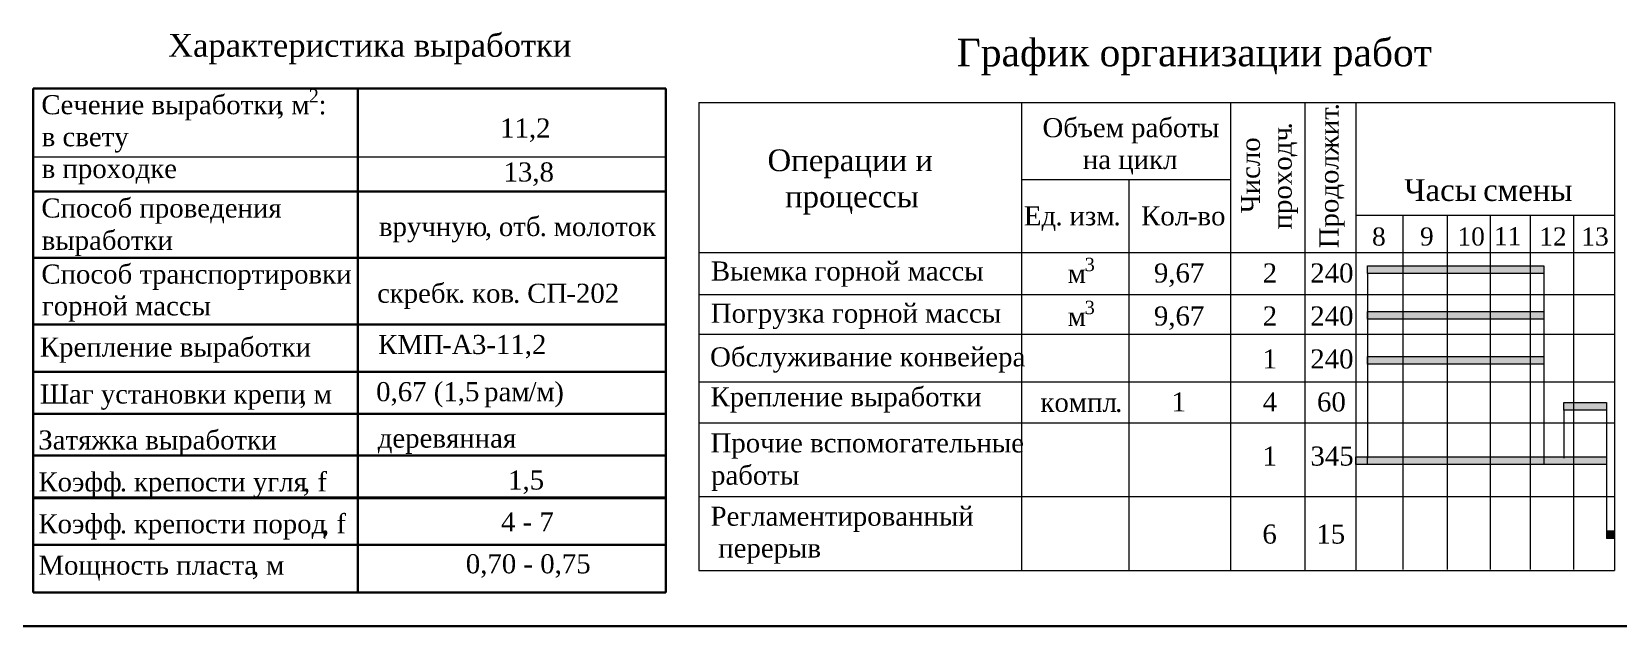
# Model space of a CAD drawing. Header units: millimetres. Extents: x -46762 to 217101, y -107409 to 31524.
# Drawn here: x 197293 to 207689, y -61407 to -57514 of the extents above; entities that cross this region are included whole.
import ezdxf

# ---------------------------------------------------------------- set-up
doc = ezdxf.new("R2010")
doc.units = ezdxf.units.MM
doc.styles.get("Standard").update_dxf_attribs({"font": 'TIMES.TTF'})

msp = doc.modelspace()

# ---------------------------------------------------------------- hatches: boundary and pattern name
at = {"lineweight": 0}
for points in [[(206046.37, -59045.64), (207200.94, -59045.64), (207200.94, -59095.79), (206046.37, -59095.79)], [(206046.37, -59346.54), (207200.94, -59346.54), (207200.94, -59396.69), (206046.37, -59396.69)], [(206046.37, -59640.94), (207200.94, -59640.94), (207200.94, -59691.09), (206046.37, -59691.09)], [(207331.28, -59991.92), (207331.28, -59941.77), (207612.55, -59941.77), (207612.55, -59991.92)], [(205968.56, -60346.99), (205968.56, -60296.84), (207612.55, -60296.84), (207612.55, -60346.99)], [(207663.29, -60782.11), (207663.29, -60832.26), (207612.55, -60832.26), (207612.55, -60782.11)]]:
    msp.add_hatch(color=7, dxfattribs=at).paths.add_polyline_path(points)

# ---------------------------------------------------------------- linework, layer by layer
at = {"lineweight": 30}
for p, q in [((197303.53, -57884.96), (197303.53, -61184.69)), ((197303.53, -57884.96), (201447.84, -57884.96)), ((199429.53, -57884.96), (199429.53, -61184.69)), ((201447.84, -57884.96), (201447.84, -61184.69)), ((197303.53, -58560.98), (201447.84, -58560.98)), ((197303.53, -58993.59), (201447.84, -58993.59)), ((197303.53, -59430.29), (201447.84, -59430.29)), ((197303.53, -59740.98), (201447.84, -59740.98)), ((197303.53, -60015.23), (201447.84, -60015.23)), ((197303.53, -60289.48), (201447.84, -60289.48)), ((197303.53, -60563.73), (201447.84, -60563.73)), ((197303.53, -60874), (201447.84, -60874)), ((197303.53, -61184.69), (201447.84, -61184.69))]:
    msp.add_line(p, q, dxfattribs=at)
at = {"lineweight": 20}
for p, q in [((201663.76, -57976.44), (207663.29, -57976.44)), ((201663.76, -57976.44), (201663.76, -61041.14)), ((203777.54, -57976.44), (203777.54, -61038.08)), ((205147.24, -57976.44), (205147.24, -61041.14)), ((205635.89, -57976.44), (205635.89, -61041.14)), ((205968.56, -57976.44), (205968.56, -61041.14)), ((207663.29, -57976.44), (207663.29, -61041.14)), ((197303.53, -58332.6), (201447.84, -58332.6)), ((203777.54, -58482.26), (205147.24, -58482.26)), ((204482.53, -58482.26), (204482.53, -61038.08)), ((205968.56, -58714.35), (207663.29, -58714.35)), ((205968.56, -58960.31), (207663.29, -58960.31)), ((197303.53, -60569.75), (201447.84, -60569.75))]:
    msp.add_line(p, q, dxfattribs=at)
at = {"lineweight": 9}
for p, q in [((206277.52, -58714.35), (206277.52, -61034.53)), ((206566.61, -58714.35), (206566.61, -61034.53)), ((206849.18, -58714.35), (206849.18, -61034.53)), ((207111.73, -58714.35), (207111.73, -61034.53)), ((207394.16, -58714.35), (207394.16, -61034.53)), ((201663.76, -58960.31), (205968.56, -58960.31)), ((201663.76, -59234.29), (207663.29, -59234.29)), ((201663.76, -59494.01), (207663.29, -59494.01)), ((201663.76, -59806.83), (207663.29, -59806.83)), ((201663.76, -60075.05), (207663.29, -60075.05)), ((201663.76, -60557.95), (207663.29, -60557.95)), ((201663.76, -61041.14), (207663.29, -61041.14))]:
    msp.add_line(p, q, dxfattribs=at)
at = {"color": 7, "lineweight": 0}
for p, q in [((206046.37, -59045.64), (207200.94, -59045.64)), ((206046.37, -59095.79), (206046.37, -59045.64)), ((206046.37, -59095.79), (206046.37, -60306.35)), ((207200.94, -59095.79), (206046.37, -59095.79)), ((207200.94, -59045.64), (207200.94, -59095.79)), ((207200.94, -59095.79), (207200.94, -60306.35)), ((206046.37, -59346.54), (207200.94, -59346.54)), ((206046.37, -59396.69), (206046.37, -59346.54)), ((207200.94, -59346.54), (207200.94, -59396.69)), ((207200.94, -59396.69), (206046.37, -59396.69)), ((206046.37, -59640.94), (207200.94, -59640.94)), ((206046.37, -59691.09), (206046.37, -59640.94)), ((207200.94, -59640.94), (207200.94, -59691.09)), ((207200.94, -59691.09), (206046.37, -59691.09)), ((207331.28, -59941.77), (207612.55, -59941.77)), ((207331.28, -59991.92), (207331.28, -59941.77)), ((207612.55, -59941.77), (207612.55, -59991.92)), ((207612.55, -59991.92), (207331.28, -59991.92)), ((207331.28, -59991.92), (207331.28, -60305.72)), ((207612.55, -59991.92), (207612.55, -60832.26)), ((205968.56, -60296.84), (207612.55, -60296.84)), ((205968.56, -60346.99), (205968.56, -60296.84)), ((207612.55, -60346.99), (205968.56, -60346.99)), ((206046.37, -60346.99), (206046.37, -60296.84)), ((207200.94, -60296.84), (207200.94, -60346.99)), ((207612.55, -60296.84), (207612.55, -60346.99)), ((207612.55, -60782.11), (207663.29, -60782.11)), ((207612.55, -60782.11), (207612.55, -60832.26)), ((207663.29, -60782.11), (207663.29, -60832.26)), ((207663.29, -60832.26), (207612.55, -60832.26))]:
    msp.add_line(p, q, dxfattribs=at)
at = {"color": 7, "lineweight": 30}
msp.add_line((191900.51, -61406.57), (217100.51, -61406.57), dxfattribs=at)

# ---------------------------------------------------------------- texts
at = {"lineweight": 0}
for s, height, p in [('Характеристика выработки', 150, (198186.81, -57677.94)), ('График организации работ', 180, (203354.6, -57740.16)), ('2', 87.5, (199108.7, -57977.01)), ('Сечение выработки', 125, (197356.34, -58054.09)), ('м', 125, (198994.68, -58054.09)), (':', 125, (199172.54, -58054.09)), (', ', 125, (198902.39, -58054.09)), ('11,2', 125, (200362.07, -58206.58)), ('Объем работы', 125, (203916.14, -58204.46)), ('в свету', 125, (197358.68, -58264)), ('Операции и', 142.5, (202114.29, -58426.74)), ('в проходке', 125, (197358.68, -58472.34)), ('13,8', 125, (200384.58, -58494.54)), ('на цикл', 125, (204180.47, -58412.79)), ('Часы ', 142.5, (206285.99, -58621.77)), ('c', 142.5, (206803.49, -58621.77)), ('мены', 142.5, (206896.88, -58621.77)), ('Способ проведения', 125, (197356.34, -58730.61)), ('  процессы', 142.5, (202121.69, -58664.24)), ('отб', 125, (200354.28, -58852.01)), ('Ед', 125, (203794.07, -58781.92)), ('изм', 125, (204093.01, -58781.92)), ('Кол', 125, (204562.38, -58781.92)), ('-', 125, (204869.88, -58781.92)), ('во', 125, (204931.35, -58781.92)), ('выработки', 125, (197358.68, -58942.09)), ('вручную', 125, (199568.5, -58852.01)), (', ', 125, (200261.99, -58852.01)), ('. ', 125, (200621.13, -58852.01)), ('молоток', 125, (200713.42, -58852.01)), ('. ', 125, (204000.72, -58781.92)), ('.', 125, (204381.49, -58781.92)), ('8', 118.75, (206075.05, -58914.23)), ('9', 118.75, (206389.41, -58913.91)), ('10', 118.75, (206634.88, -58913.91)), ('11', 118.75, (206873.12, -58911.91)), ('12', 118.75, (207171.1, -58913.99)), ('13', 118.75, (207446.63, -58913.99)), ('Способ транспортировки', 125, (197356.34, -59163.21)), ('Выемка горной массы', 125, (201743.57, -59143.09)), ('3', 87.5, (204192.75, -59081.54)), ('м', 125, (204081.19, -59158.62)), ('горной массы', 125, (197360.22, -59371.55)), ('c', 125, (199556.78, -59288.72)), ('кребк', 125, (199638.7, -59288.72)), ('ков', 125, (200178.44, -59288.72)), ('СП', 125, (200539.83, -59288.72)), ('-202', 125, (200796.23, -59288.72)), ('. ', 125, (200086.16, -59288.72)), ('. ', 125, (200447.55, -59288.72)), ('Погрузка горной массы', 125, (201743, -59419.52)), ('м', 125, (204081.19, -59440.06)), ('3', 87.5, (204192.75, -59362.98)), ('Крепление выработки', 125, (197346.94, -59641.08)), ('КМП', 125, (199562.37, -59624.22)), ('А', 125, (200044.35, -59624.22)), ('3-11,2', 125, (200177.64, -59624.22)), ('-', 125, (199982.88, -59624.22)), ('Обслуживание конвейера', 125, (201737.86, -59705.13)), ('Шаг установки крепи', 125, (197347.13, -59948.62)), ('м', 125, (199140.39, -59948.62)), ('0,67 (1,5 ', 125, (199550.12, -59933.08)), ('рам', 125, (200257.58, -59933.08)), ('/', 125, (200548.58, -59933.08)), ('м', 125, (200600.31, -59933.08)), (')', 125, (200717.11, -59933.08)), ('Крепление выработки', 125, (201741.01, -59966.89)), (', ', 125, (199048.11, -59948.62)), ('компл', 125, (203902.56, -60002.94)), ('.', 125, (204392.19, -60002.94)), ('Затяжка выработки', 125, (197336.38, -60249.45)), ('деревянная', 125, (199560.43, -60237.36)), ('Прочие вспомогательные', 125, (201741.01, -60268.68)), ('Коэфф', 125, (197336.92, -60523.7)), (', f', 125, (199070.43, -60523.7)), ('1,5', 125, (200414.46, -60511.61)), ('работы', 125, (201744.35, -60480.17)), ('крепости угля', 125, (197963, -60523.7)), ('. ', 125, (197870.72, -60523.7)), ('Коэфф', 125, (197336.92, -60797.95)), ('крепости пород', 125, (197963, -60797.95)), (', f', 125, (199194.98, -60797.95)), ('4 - 7', 125, (200368.04, -60785.86)), ('Регламентированный', 125, (201741.28, -60748.6)), ('. ', 125, (197870.72, -60797.95)), (' перерыв', 125, (201744.35, -60956.94)), ('Мощность пласта', 125, (197337.19, -61069.05)), ('м', 125, (198829.26, -61069.05)), ('0,70 - 0,75', 125, (200137.42, -61060.11)), (', ', 125, (198736.97, -61069.05))]:
    msp.add_text(s, height=height, dxfattribs=at).set_placement(p)
for s, p in [('.', (205855.85, -58028.9)), ('Продолжит', (205855.85, -58932.02)), ('Число', (205340.65, -58701.58)), ('проходч', (205548.99, -58808.19)), ('.', (205548.99, -58153.54))]:
    msp.add_text(s, height=125, rotation=90, dxfattribs=at).set_placement(p)
at = {"color": 7, "lineweight": 0}
for s, p in [('9,67', (204646.06, -59155.98)), ('2', (205358.99, -59155.98)), ('240', (205670.43, -59155.98)), ('9,67', (204646.06, -59437.42)), ('2', (205358.99, -59437.42)), ('240', (205670.43, -59437.42)), ('1', (205357.6, -59718.86)), ('240', (205670.43, -59718.86)), ('1', (204761.41, -60000.29)), ('4', (205358.9, -60000.29)), ('60', (205714.59, -60000.29)), ('1', (205357.6, -60354.7)), ('345', (205671.47, -60354.7)), ('6', (205356.74, -60865.46)), ('15', (205710.53, -60865.46))]:
    msp.add_text(s, height=125, dxfattribs=at).set_placement(p)

doc.saveas('drawing.dxf')
